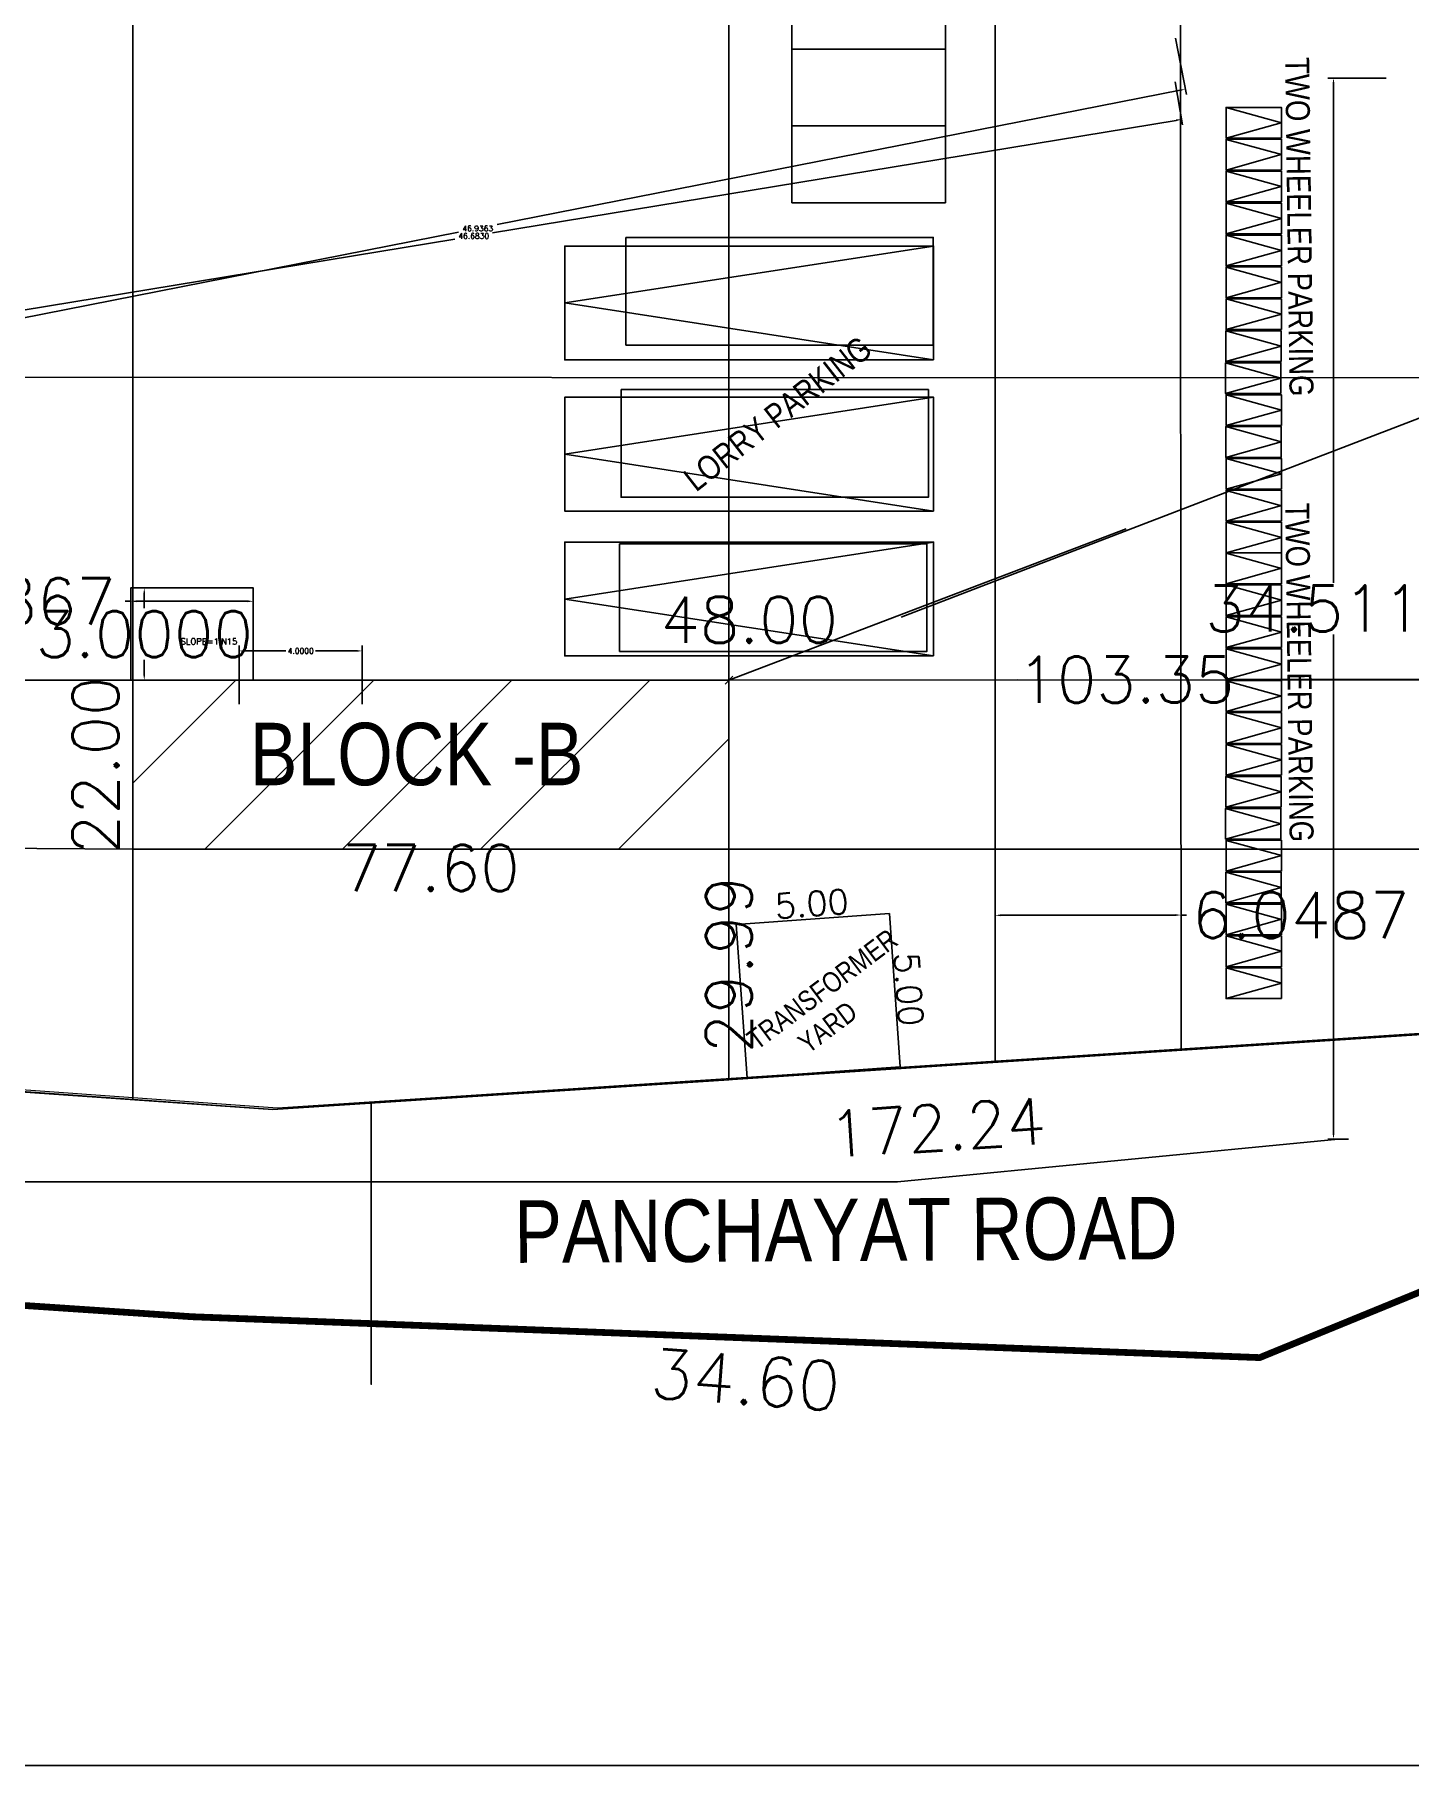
# Model space of a CAD drawing. Header units: metres. Extents: x 1422408 to 2637705, y 4160 to 80428.
# Drawn here: x 2267987.2 to 2268031.9, y 4159.8 to 4216.1 of the extents above; entities that cross this region are included whole.
import ezdxf

# ---------------------------------------------------------------- set-up
doc = ezdxf.new("R2010")
doc.units = ezdxf.units.M
doc.header["$LTSCALE"] = 3.5
doc.header["$MEASUREMENT"] = 0
doc.linetypes.add('DOT2', pattern=[0.125, 0, -0.125])
doc.layers.get('0').update_dxf_attribs({"linetype": 'CONTINUOUS'})
doc.layers.get('DEFPOINTS').update_dxf_attribs({"linetype": 'CONTINUOUS'})
for name, color, linetype in [('BLK_1_INTERNAL_VEHICULAR_ACCESS', 161, 'CONTINUOUS'), ('BLK_1_LVL_0_SIDE_SETBACK1', 171, 'CONTINUOUS'), ('BLK_2_COVERED_AREA', 140, 'CONTINUOUS'), ('BLK_2_DA_RAMP_1', 1, 'CONTINUOUS'), ('BLK_2_FLR_0_BLT_UP_AREA', 45, 'CONTINUOUS'), ('BLK_2_FLR_0_EXIT_WIDTH_DOOR', 2, 'CONTINUOUS'), ('BLK_2_INTERNAL_VEHICULAR_ACCESS', 161, 'CONTINUOUS'), ('BLK_2_LVL_0_BLDG_FOOT_PRINT', 1, 'CONTINUOUS'), ('BLK_2_LVL_0_FRONT_SETBACK', 2, 'CONTINUOUS'), ('BLK_2_LVL_0_REAR_SETBACK', 11, 'CONTINUOUS'), ('BLK_2_LVL_0_SIDE_SETBACK1', 171, 'CONTINUOUS'), ('BLK_2_LVL_0_SIDE_SETBACK2', 102, 'CONTINUOUS'), ('DISTANCE_BLK', 238, 'CONTINUOUS'), ('DRIVEWAY', 22, 'DOT2'), ('LOADING_UNLOADING', 175, 'CONTINUOUS'), ('LORRY_PARKING', 175, 'CONTINUOUS'), ('PLOT_BOUNDARY', 70, 'CONTINUOUS'), ('ROAD_WIDTH', 1, 'CONTINUOUS'), ('SEPTIC_TANK', 146, 'CONTINUOUS'), ('SURRENDER_ROAD_WIDTH', 2, 'CONTINUOUS'), ('TRANSFORMER_YARD', 7, 'CONTINUOUS')]:
    doc.layers.add(name, color=color, linetype=linetype)
doc.layers.add('DIST_CL_ROAD', color=7, linetype='CONTINUOUS', lineweight=0)
doc.layers.add('NOTIFIED_ROAD', color=183, linetype='CONTINUOUS', lineweight=13)
doc.layers.add('PARKING_SLOT', color=30, linetype='CONTINUOUS', plot=False)
doc.layers.add('TWO_WHEELER_PARKING', color=2, linetype='CONTINUOUS', plot=False)
doc.styles.add('ARIAL', font='arial.ttf')
doc.styles.get("Standard").update_dxf_attribs({"font": 'txt.shx', "height": 1.5})
doc.dimstyles.new('SITE PLAN 400', dxfattribs={"dimtxt": 1.5, "dimasz": 0.25, "dimexe": 0.1, "dimexo": 0.1, "dimgap": 0.15, "dimtad": 0, "dimlfac": 4, "dimzin": 0, "dimdsep": 46, "dimtxsty": 'Standard', "dimblk": 'OBLIQUE', "dimcen": 0.09, "dimse1": 1, "dimse2": 1, "dimsd1": 1, "dimsd2": 1, "dimclrd": 253, "dimclrt": 4, "dimadec": 0, "dimazin": 0, "dimtfac": 1, "dimtofl": 0, "dimtmove": 1, "dimatfit": 3, "dimfxl": 0, "dimfrac": 2, "dimtolj": 1, "dimtzin": 0, "dimarcsym": 0})
doc.dimstyles.get("Standard").update_dxf_attribs({"dimtxt": 0.18, "dimasz": 0.18, "dimexe": 0.18, "dimexo": 0.0625, "dimgap": 0.09, "dimtad": 0, "dimtih": 1, "dimtoh": 1, "dimdec": 4, "dimzin": 0, "dimdsep": 46, "dimtxsty": 'Standard', "dimcen": 0.09, "dimadec": 0, "dimazin": 0, "dimtfac": 1, "dimtdec": 4, "dimtofl": 0, "dimtmove": 0, "dimatfit": 3, "dimfxl": 0, "dimtolj": 1, "dimtzin": 0, "dimarcsym": 0})

# ---------------------------------------------------------------- blocks, each defined once
blk = doc.blocks.new('*D626')
at = {"layer": 'DEFPOINTS', "color": 0, "ltscale": 400}
for p in [(2268018.469, 4187.423), (2268024.518, 4187.431), (2268024.518, 4187.431)]:
    blk.add_point(p, dxfattribs=at)
at = {"layer": 'DRIVEWAY', "color": 0, "linetype": 'Continuous', "lineweight": -2, "ltscale": 400}
for p, q in [((2268018.649, 4187.423), (2268024.338, 4187.431)), ((2268024.518, 4187.431), (2268024.698, 4187.431))]:
    blk.add_line(p, q, dxfattribs=at)
at = {"layer": 'DRIVEWAY', "color": 0, "linetype": 'DOT2', "lineweight": -2, "ltscale": 400}
for p, q in [((2268018.47, 4187.361), (2268018.47, 4187.243)), ((2268024.518, 4187.369), (2268024.518, 4187.251))]:
    blk.add_line(p, q, dxfattribs=at)
at = {"layer": 'DRIVEWAY', "color": 0, "ltscale": 400}
for points in [[(2268018.649, 4187.453), (2268018.649, 4187.393), (2268018.469, 4187.423)], [(2268024.338, 4187.461), (2268024.338, 4187.401), (2268024.518, 4187.431)]]:
    blk.add_solid(points, dxfattribs=at)
at = {"layer": 'DRIVEWAY', "color": 0, "ltscale": 400, "insert": (2268028.413, 4187.431), "char_height": 1.5, "attachment_point": 5}
blk.add_mtext('\\A1;6.0487', dxfattribs=at)
blk = doc.blocks.new('*D667')
at = {"layer": 'BLK_2_FLR_0_EXIT_WIDTH_DOOR', "color": 0, "lineweight": -2}
for p, q in [((2267993.874, 4194.294), (2267993.874, 4196.203)), ((2267994.054, 4196.023), (2267995.394, 4196.023)), ((2267997.694, 4196.023), (2267996.354, 4196.023)), ((2267997.874, 4194.294), (2267997.874, 4196.203))]:
    blk.add_line(p, q, dxfattribs=at)
at = {"layer": 'BLK_2_FLR_0_EXIT_WIDTH_DOOR', "color": 0}
for points in [[(2267994.054, 4196.053), (2267994.054, 4195.993), (2267993.874, 4196.023)], [(2267997.694, 4196.053), (2267997.694, 4195.993), (2267997.874, 4196.023)]]:
    blk.add_solid(points, dxfattribs=at)
at = {"layer": 'DEFPOINTS', "color": 0}
for p in [(2267993.874, 4196.023), (2267993.874, 4194.232), (2267997.874, 4194.232)]:
    blk.add_point(p, dxfattribs=at)
at = {"layer": 'BLK_2_FLR_0_EXIT_WIDTH_DOOR', "color": 0, "insert": (2267995.874, 4196.023), "char_height": 0.18, "attachment_point": 5}
blk.add_mtext('\\A1;4.0000', dxfattribs=at)
blk = doc.blocks.new('*D1093')
at = {"layer": 'DEFPOINTS', "color": 0, "ltscale": 25}
for p in [(2268007.939, 4189.573), (2268009.806, 4189.573), (2268007.879, 4182.076)]:
    blk.add_point(p, dxfattribs=at)
at = {"color": 4, "lineweight": 25, "ltscale": 25, "insert": (2268009.806, 4185.824), "char_height": 1.5, "attachment_point": 5, "rotation": 90}
blk.add_mtext('\\A1;29.99', dxfattribs=at)
blk = doc.blocks.new('_Oblique')
at = {"color": 0, "linetype": 'ByBlock', "lineweight": -2}
blk.add_line((-0.5, -0.5), (0.5, 0.5), dxfattribs=at)
blk = doc.blocks.new('*D1094')
at = {"layer": 'DEFPOINTS', "color": 0, "ltscale": 25}
for p in [(2267990.406, 4189.571), (2268009.806, 4189.571), (2268009.806, 4188.961)]:
    blk.add_point(p, dxfattribs=at)
at = {"color": 4, "lineweight": 25, "ltscale": 25, "insert": (2268000.106, 4188.961), "char_height": 1.5, "attachment_point": 5}
blk.add_mtext('\\A1;77.60', dxfattribs=at)
blk = doc.blocks.new('*D1095')
at = {"layer": 'DEFPOINTS', "color": 0, "ltscale": 25}
for p in [(2267990.406, 4195.071), (2267989.413, 4189.571), (2267990.406, 4189.571)]:
    blk.add_point(p, dxfattribs=at)
at = {"color": 4, "lineweight": 25, "ltscale": 25, "insert": (2267989.199, 4192.301), "char_height": 1.5, "attachment_point": 5, "rotation": 90}
blk.add_mtext('\\A1;22.00', dxfattribs=at)
blk = doc.blocks.new('*D1107')
at = {"layer": 'DEFPOINTS', "color": 0, "ltscale": 25}
for p in [(2268011.583, 4314.965), (2267962.252, 4184.133), (2267964.666, 4183.273)]:
    blk.add_point(p, dxfattribs=at)
at = {"color": 4, "lineweight": 25, "ltscale": 25, "insert": (2267985.71, 4249.979), "char_height": 1.5, "attachment_point": 5, "rotation": 70.391}
blk.add_mtext('\\A1;559.20', dxfattribs=at)
blk = doc.blocks.new('*D1108')
at = {"layer": 'DEFPOINTS', "color": 0, "ltscale": 25}
for p in [(2267964.666, 4183.273), (2267964.523, 4181.28), (2267994.966, 4181.106)]:
    blk.add_point(p, dxfattribs=at)
at = {"color": 4, "lineweight": 25, "ltscale": 25, "insert": (2267979.674, 4180.197), "char_height": 1.5, "attachment_point": 5, "rotation": 355.9103}
blk.add_mtext('\\A1;121.51', dxfattribs=at)
blk = doc.blocks.new('*D1109')
at = {"layer": 'DEFPOINTS', "color": 0, "ltscale": 25}
for p in [(2268037.936, 4183.913), (2268038.066, 4181.92), (2267994.966, 4181.106)]:
    blk.add_point(p, dxfattribs=at)
at = {"color": 4, "lineweight": 25, "ltscale": 25, "insert": (2268016.581, 4180.517), "char_height": 1.5, "attachment_point": 5, "rotation": 3.7374}
blk.add_mtext('\\A1;172.24', dxfattribs=at)
blk = doc.blocks.new('*D1111')
at = {"layer": 'DEFPOINTS', "color": 0, "ltscale": 25}
for p in [(2268016.467, 4197.035), (2268004.467, 4195.86), (2268016.467, 4195.86)]:
    blk.add_point(p, dxfattribs=at)
at = {"color": 4, "lineweight": 25, "ltscale": 25, "insert": (2268010.467, 4197.035), "char_height": 1.5, "attachment_point": 5}
blk.add_mtext('\\A1;48.00', dxfattribs=at)
blk = doc.blocks.new('*D1114')
at = {"color": 253, "lineweight": -2, "ltscale": 25}
for p, q in [((2268009.806, 4195.071), (2268019.2, 4195.084)), ((2268035.644, 4195.107), (2268026.25, 4195.094))]:
    blk.add_line(p, q, dxfattribs=at)
at = {"layer": 'DEFPOINTS', "color": 0, "ltscale": 25}
for p in [(2268009.806, 4195.071), (2268035.644, 4195.107), (2268035.644, 4195.107)]:
    blk.add_point(p, dxfattribs=at)
at = {"color": 253, "lineweight": -2, "ltscale": 25, "xscale": 0.25, "yscale": 0.25, "zscale": 0.25}
for p, rotation in [((2268009.806, 4195.071), 180.0791327980042), ((2268035.644, 4195.107), 0.07913279800425903)]:
    blk.add_blockref('_Oblique', p, dxfattribs=dict(at, rotation=rotation))
at = {"color": 4, "lineweight": 25, "ltscale": 25, "insert": (2268022.725, 4195.089), "char_height": 1.5, "attachment_point": 5, "rotation": 0.0791}
blk.add_mtext('\\A1;103.35', dxfattribs=at)
blk = doc.blocks.new('*D1119')
at = {"layer": 'DEFPOINTS', "color": 0}
for p in [(2268031.257, 4214.657), (2268029.48, 4180.146), (2268030.026, 4180.146)]:
    blk.add_point(p, dxfattribs=at)
at = {"layer": 'DIST_CL_ROAD', "color": 0, "lineweight": -2}
for p, q in [((2268031.194, 4214.657), (2268029.3, 4214.657)), ((2268029.48, 4214.477), (2268029.48, 4198.241)), ((2268029.48, 4180.326), (2268029.48, 4196.561)), ((2268029.964, 4180.146), (2268029.3, 4180.146))]:
    blk.add_line(p, q, dxfattribs=at)
at = {"layer": 'DIST_CL_ROAD', "color": 0}
for points in [[(2268029.45, 4214.477), (2268029.51, 4214.477), (2268029.48, 4214.657)], [(2268029.45, 4180.326), (2268029.51, 4180.326), (2268029.48, 4180.146)]]:
    blk.add_solid(points, dxfattribs=at)
at = {"layer": 'DIST_CL_ROAD', "color": 0, "insert": (2268029.48, 4197.401), "char_height": 1.5, "attachment_point": 5}
blk.add_mtext('\\A1;34.5112', dxfattribs=at)
blk = doc.blocks.new('*D1122')
at = {"layer": 'DEFPOINTS', "color": 0, "linetype": 'ByBlock'}
for p in [(2268024.323, 4214.597), (2267978.259, 4207.016), (2267978.471, 4205.729)]:
    blk.add_point(p, dxfattribs=at)
at = {"layer": 'SEPTIC_TANK', "color": 0, "linetype": 'ByBlock', "lineweight": -2}
for p, q in [((2268024.333, 4214.536), (2268024.564, 4213.133)), ((2268024.357, 4213.281), (2268002.118, 4209.621)), ((2267978.649, 4205.758), (2268000.888, 4209.419)), ((2267978.27, 4206.954), (2267978.501, 4205.551))]:
    blk.add_line(p, q, dxfattribs=at)
at = {"layer": 'SEPTIC_TANK', "color": 0, "linetype": 'ByBlock'}
for points in [[(2268024.352, 4213.311), (2268024.362, 4213.252), (2268024.534, 4213.311)], [(2267978.644, 4205.788), (2267978.654, 4205.729), (2267978.471, 4205.729)]]:
    blk.add_solid(points, dxfattribs=at)
at = {"layer": 'SEPTIC_TANK', "color": 0, "linetype": 'ByBlock', "insert": (2268001.503, 4209.52), "char_height": 0.18, "attachment_point": 5}
blk.add_mtext('\\A1;46.6830', dxfattribs=at)
blk = doc.blocks.new('*D1123')
at = {"layer": 'DEFPOINTS', "color": 0}
for p in [(2268024.323, 4216.017), (2267978.27, 4206.954), (2267978.608, 4205.232)]:
    blk.add_point(p, dxfattribs=at)
at = {"layer": 'SEPTIC_TANK', "color": 0, "lineweight": -2}
for p, q in [((2268024.335, 4215.956), (2268024.696, 4214.119)), ((2268024.485, 4214.261), (2268002.265, 4209.888)), ((2267978.785, 4205.267), (2268001.005, 4209.64)), ((2267978.282, 4206.893), (2267978.643, 4205.056))]:
    blk.add_line(p, q, dxfattribs=at)
at = {"layer": 'SEPTIC_TANK', "color": 0}
for points in [[(2268024.479, 4214.29), (2268024.491, 4214.231), (2268024.662, 4214.295)], [(2267978.779, 4205.297), (2267978.791, 4205.238), (2267978.608, 4205.232)]]:
    blk.add_solid(points, dxfattribs=at)
at = {"layer": 'SEPTIC_TANK', "color": 0, "insert": (2268001.635, 4209.764), "char_height": 0.18, "attachment_point": 5}
blk.add_mtext('\\A1;46.9363', dxfattribs=at)
blk = doc.blocks.new('*D1127')
at = {"layer": 'BLK_2_DA_RAMP_1', "color": 0, "lineweight": -2}
for p, q in [((2267990.406, 4198.071), (2267990.963, 4198.071)), ((2267990.783, 4197.891), (2267990.783, 4197.411)), ((2267990.783, 4195.251), (2267990.783, 4195.731)), ((2267990.406, 4195.071), (2267990.963, 4195.071))]:
    blk.add_line(p, q, dxfattribs=at)
at = {"layer": 'BLK_2_DA_RAMP_1', "color": 0}
for points in [[(2267990.753, 4197.891), (2267990.813, 4197.891), (2267990.783, 4198.071)], [(2267990.753, 4195.251), (2267990.813, 4195.251), (2267990.783, 4195.071)]]:
    blk.add_solid(points, dxfattribs=at)
at = {"layer": 'DEFPOINTS', "color": 0}
for p in [(2267990.344, 4198.071), (2267990.344, 4195.071), (2267990.783, 4195.071)]:
    blk.add_point(p, dxfattribs=at)
at = {"layer": 'BLK_2_DA_RAMP_1', "color": 0, "insert": (2267990.783, 4196.571), "char_height": 1.5, "attachment_point": 5}
blk.add_mtext('\\A1;3.0000', dxfattribs=at)
blk = doc.blocks.new('*D1128')
at = {"layer": 'BLK_2_DA_RAMP_1', "color": 0, "lineweight": -2}
for p, q in [((2267990.344, 4197.637), (2267990.164, 4197.637)), ((2267990.344, 4198.009), (2267990.344, 4197.457)), ((2267994.15, 4197.637), (2267990.524, 4197.637)), ((2267994.33, 4198.009), (2267994.33, 4197.457))]:
    blk.add_line(p, q, dxfattribs=at)
at = {"layer": 'BLK_2_DA_RAMP_1', "color": 0}
for points in [[(2267990.524, 4197.667), (2267990.524, 4197.607), (2267990.344, 4197.637)], [(2267994.15, 4197.667), (2267994.15, 4197.607), (2267994.33, 4197.637)]]:
    blk.add_solid(points, dxfattribs=at)
at = {"layer": 'DEFPOINTS', "color": 0}
for p in [(2267990.344, 4198.071), (2267990.344, 4197.637), (2267994.33, 4198.071)]:
    blk.add_point(p, dxfattribs=at)
at = {"layer": 'BLK_2_DA_RAMP_1', "color": 0, "insert": (2267986.324, 4197.637), "char_height": 1.5, "attachment_point": 5}
blk.add_mtext('\\A1;3.9867', dxfattribs=at)

msp = doc.modelspace()

# ---------------------------------------------------------------- hatches: boundary and pattern name
at = {"lineweight": 25, "ltscale": 25}
h = msp.add_hatch(dxfattribs=at)
h.set_pattern_fill('ANSI31', color=1)
h.set_pattern_definition([(45, (2270073.4086, -10522.847), (-2.245064, 2.245064), [])])
h.paths.add_polyline_path([(2268009.80625, 4189.57141), (2268009.80625, 4195.07141), (2267990.40625, 4195.07141), (2267990.40625, 4189.57141)])

# ---------------------------------------------------------------- linework, layer by layer
at = {"color": 1, "lineweight": 25, "ltscale": 25}
for p, q in [((2268027.78237, 4213.2033), (2268025.9827, 4213.70168)), ((2268025.98248, 4212.70309), (2268027.78203, 4213.2047)), ((2268027.78249, 4212.16485), (2268025.98282, 4212.66324)), ((2268025.9826, 4211.66464), (2268027.78215, 4212.16626)), ((2268027.78261, 4211.12641), (2268025.98294, 4211.62479)), ((2268025.98272, 4210.62619), (2268027.78227, 4211.12781)), ((2268027.78273, 4210.08796), (2268025.98307, 4210.58634)), ((2268025.98284, 4209.58775), (2268027.78239, 4210.08936)), ((2268027.78286, 4209.04951), (2268025.98319, 4209.5479)), ((2268025.98296, 4208.5493), (2268027.78251, 4209.05092)), ((2268027.78298, 4208.01107), (2268025.98331, 4208.50945)), ((2268025.98309, 4207.51086), (2268027.78264, 4208.01247)), ((2268027.7831, 4206.97262), (2268025.98343, 4207.47101)), ((2268025.98321, 4206.47241), (2268027.78276, 4206.97403)), ((2268027.77487, 4205.93416), (2268025.9752, 4206.43255)), ((2268025.97498, 4205.43395), (2268027.77453, 4205.93557)), ((2268025.9668, 4204.3955), (2268027.76635, 4204.89712)), ((2268027.76669, 4204.89571), (2268025.96702, 4205.3941)), ((2268027.78347, 4203.85727), (2268025.9838, 4204.35565)), ((2268025.98357, 4203.35706), (2268027.78312, 4203.85868)), ((2268027.77528, 4202.81882), (2268025.97561, 4203.31721)), ((2268025.97539, 4202.31861), (2268027.77494, 4202.82023)), ((2268027.78371, 4201.78501), (2268025.98404, 4202.28339)), ((2268025.98382, 4201.28479), (2268027.78337, 4201.78641)), ((2268027.78383, 4200.74656), (2268025.98416, 4201.24494)), ((2268025.98394, 4200.24635), (2268027.78349, 4200.74797)), ((2268027.78395, 4199.70811), (2268025.98428, 4200.2065)), ((2268025.98406, 4199.2079), (2268027.78361, 4199.70952)), ((2268025.98418, 4198.2088), (2268027.78373, 4198.71042)), ((2268027.78407, 4198.70902), (2268025.9844, 4199.2074)), ((2268027.78419, 4197.67057), (2268025.98452, 4198.16895)), ((2268025.9843, 4197.17036), (2268027.78385, 4197.67197)), ((2268027.78431, 4196.63212), (2268025.98464, 4197.13051)), ((2268025.98442, 4196.13191), (2268027.78397, 4196.63353)), ((2268027.78444, 4195.59368), (2268025.98477, 4196.09206)), ((2268027.07879, 4173.03591), (2268083.65516, 4196.19178)), ((2268025.98454, 4195.09347), (2268027.78409, 4195.59508)), ((2268027.78456, 4194.55523), (2268025.98489, 4195.05362)), ((2268025.98467, 4194.05502), (2268027.78422, 4194.55664)), ((2268027.78468, 4193.51679), (2268025.98501, 4194.01517)), ((2268025.98479, 4193.01657), (2268027.78434, 4193.51819)), ((2268025.98491, 4191.97813), (2268027.78446, 4192.47975)), ((2268027.7848, 4192.47834), (2268025.98513, 4192.97672)), ((2268027.77657, 4191.43988), (2268025.9769, 4191.93826)), ((2268025.97668, 4190.93967), (2268027.77623, 4191.44128)), ((2268027.76839, 4190.40143), (2268025.96872, 4190.89982)), ((2268025.9685, 4189.90122), (2268027.76805, 4190.40284)), ((2268027.78517, 4189.36299), (2268025.9855, 4189.86137)), ((2268025.98528, 4188.86278), (2268027.78483, 4189.36439)), ((2268027.77699, 4188.32454), (2268025.97732, 4188.82293)), ((2268025.97709, 4187.82433), (2268027.77664, 4188.32595)), ((2268027.78541, 4187.29072), (2268025.98574, 4187.78911)), ((2268025.98552, 4186.79051), (2268027.78507, 4187.29213)), ((2268027.78553, 4186.25228), (2268025.98586, 4186.75066)), ((2268025.98564, 4185.75207), (2268027.78519, 4186.25368)), ((2268025.98576, 4184.71362), (2268027.78531, 4185.21524)), ((2268027.78565, 4185.21383), (2268025.98598, 4185.71222)), ((2267994.96638, 4181.10614), (2267946.45665, 4184.51893)), ((2268037.93582, 4183.91303), (2267994.96638, 4181.10614)), ((2267946.61658, 4177.42144), (2267992.36093, 4174.36424)), ((2267992.36093, 4174.36424), (2268027.07879, 4173.03591))]:
    msp.add_line(p, q, dxfattribs=at)
at = {"color": 0, "lineweight": 25, "ltscale": 0.25}
for points in [[(2267930.52507, 4423.93694), (2268102.05774, 4423.93694), (2268102.05774, 4159.77215), (2267930.52507, 4159.77215)], [(2267930.52507, 4423.93694), (2268174.04813, 4423.93694), (2268174.04813, 4159.77215), (2267930.52507, 4159.77215)]]:
    msp.add_lwpolyline(points, close=True, dxfattribs=at)
at = {"color": 1, "lineweight": 25, "ltscale": 25}
for points in [[(2268018.46935, 4223.14522), (2268024.48886, 4223.14522), (2268024.5241, 4183.03694), (2268018.46935, 4182.64143)], [(2268016.46655, 4205.49065), (2268016.46655, 4209.19065), (2268004.46655, 4209.19065), (2268004.46655, 4205.49065)], [(2268016.46655, 4200.57308), (2268016.46655, 4204.27308), (2268004.46655, 4204.27308), (2268004.46655, 4200.57308)], [(2268016.46655, 4195.8604), (2268016.46655, 4199.5604), (2268004.46655, 4199.5604), (2268004.46655, 4195.8604)], [(2267990.40625, 4195.07141), (2267990.40625, 4189.57141), (2268009.80625, 4189.57141), (2268009.80625, 4195.07141)]]:
    msp.add_lwpolyline(points, close=True, dxfattribs=at)
for points in [[(2268016.46655, 4209.19065), (2268004.46655, 4207.34065), (2268016.46655, 4205.49065)], [(2268016.46655, 4204.27308), (2268004.46655, 4202.42308), (2268016.46655, 4200.57308)], [(2268016.46655, 4199.5604), (2268004.46655, 4197.7104), (2268016.46655, 4195.8604)]]:
    msp.add_lwpolyline(points, dxfattribs=at)
at = {"color": 1, "lineweight": 25, "ltscale": 25, "const_width": 0.22}
msp.add_lwpolyline([(2267946.61658, 4177.42144), (2267992.36093, 4174.36424), (2268027.07879, 4173.03591), (2268083.65516, 4196.19178), (2268096.44025, 4196.19178)], dxfattribs=at)
at = {"color": 1, "lineweight": 25, "ltscale": 25}
msp.add_open_spline([(2267962.0005, 4185.01336), (2267962.07718, 4187.9519), (2267962.2092, 4193.0114), (2267969.3187, 4198.11451), (2267964.54584, 4206.85175), (2267973.25115, 4212.70964), (2267974.01186, 4222.03599), (2267975.37827, 4230.93251), (2267982.9307, 4237.58774), (2267979.63041, 4247.54843), (2267986.10411, 4255.76539), (2267993.09004, 4262.52984), (2267991.29472, 4272.97809), (2267993.71683, 4281.99617), (2268001.73914, 4288.93964), (2267999.61139, 4297.95507), (2268001.77372, 4306.83649), (2268009.49909, 4312.14274), (2268009.25865, 4322.12284), (2268009.92723, 4333.02313), (2268020.71653, 4339.25439), (2268016.96771, 4356.62845), (2268029.67722, 4369.46028), (2268031.26973, 4388.50924), (2268036.51532, 4400.49455), (2268044.86388, 4410.50112), (2268043.54066, 4417.70559), (2268043.65916, 4420.35472)], degree=3, knots=[0, 0, 0, 0, 2.10059734, 3.61675593, 5.59707026, 7.70970586, 10.12083211, 12.36857419, 14.3105237, 16.9470221, 18.93557343, 21.84661871, 23.612899, 26.4783187, 28.55678573, 30.86990017, 32.77124652, 35.16639112, 37.14215882, 39.84731482, 43.02792513, 44.6500052, 52.09906633, 54.66569726, 58.81292953, 61.8443687, 63.83796198, 63.83796198, 63.83796198, 63.83796198], dxfattribs=at)
at = {"layer": 'BLK_1_INTERNAL_VEHICULAR_ACCESS', "ltscale": 400}
msp.add_lwpolyline([(2268015.40756, 4197.1216), (2268035.6805, 4204.90808)], close=True, dxfattribs=at)
at = {"layer": 'BLK_1_LVL_0_SIDE_SETBACK1'}
msp.add_lwpolyline([(2267985.26159, 4241.08326), (2268035.28497, 4241.02592), (2268035.6805, 4204.90808), (2267972.3808, 4204.92783)], close=True, dxfattribs=at)
at = {"layer": 'BLK_2_COVERED_AREA', "ltscale": 400}
msp.add_lwpolyline([(2267990.40625, 4189.57141), (2268009.80625, 4189.57141), (2268009.80625, 4195.07141), (2267990.40625, 4195.07141)], close=True, dxfattribs=at)
at = {"layer": 'BLK_2_DA_RAMP_1'}
msp.add_lwpolyline([(2267990.34375, 4195.07141), (2267990.34375, 4198.07141), (2267994.33041, 4198.07141), (2267994.33041, 4195.07141)], close=True, dxfattribs=at)
at = {"layer": 'BLK_2_FLR_0_BLT_UP_AREA', "color": 45}
msp.add_lwpolyline([(2267990.40625, 4195.07141), (2267990.40625, 4189.57141), (2268009.80625, 4189.57141), (2268009.80625, 4195.07141)], close=True, dxfattribs=at)
at = {"layer": 'BLK_2_INTERNAL_VEHICULAR_ACCESS', "ltscale": 400}
msp.add_lwpolyline([(2268022.73798, 4199.98869), (2268009.80624, 4195.07141)], close=True, dxfattribs=at)
at = {"layer": 'BLK_2_LVL_0_BLDG_FOOT_PRINT', "ltscale": 400}
msp.add_lwpolyline([(2267990.40625, 4189.57141), (2268009.80625, 4189.57141), (2268009.80625, 4195.07141), (2267990.40625, 4195.07141)], close=True, dxfattribs=at)
at = {"layer": 'BLK_2_LVL_0_FRONT_SETBACK'}
msp.add_lwpolyline([(2267990.40625, 4189.57141), (2268009.80625, 4189.57291), (2268009.80522, 4182.07546), (2267994.96638, 4181.10614), (2267990.40625, 4181.4322), (2267990.40625, 4189.57141)], close=True, dxfattribs=at)
at = {"layer": 'BLK_2_LVL_0_REAR_SETBACK', "ltscale": 400}
msp.add_lwpolyline([(2267990.40625, 4255.52393), (2268009.80625, 4309.97829), (2268009.80625, 4195.07141), (2267990.40625, 4195.07141)], close=True, dxfattribs=at)
at = {"layer": 'BLK_2_LVL_0_SIDE_SETBACK1', "ltscale": 400}
msp.add_lwpolyline([(2267966.96777, 4189.73386), (2267968.86933, 4195.07141), (2267990.40625, 4195.07141), (2267990.40625, 4189.57141), (2267966.96777, 4189.73386)], close=True, dxfattribs=at)
at = {"layer": 'BLK_2_LVL_0_SIDE_SETBACK2', "ltscale": 400}
msp.add_lwpolyline([(2268009.80625, 4195.07141), (2268065.06619, 4195.07782), (2268051.68946, 4189.57298), (2268009.80625, 4189.57141)], close=True, dxfattribs=at)
at = {"layer": 'DISTANCE_BLK', "ltscale": 400}
msp.add_lwpolyline([(2267990.40625, 4189.57141), (2268009.80625, 4189.57141), (2268009.80625, 4195.07141), (2267990.40625, 4195.07141)], close=True, dxfattribs=at)
at = {"layer": 'LOADING_UNLOADING', "ltscale": 400}
msp.add_lwpolyline([(2268006.45548, 4209.47088), (2268006.45548, 4205.97088), (2268016.45548, 4205.97088), (2268016.45548, 4209.47088)], close=True, dxfattribs=at)
at = {"layer": 'LORRY_PARKING', "ltscale": 400}
for points in [[(2268006.29816, 4204.52103), (2268006.29816, 4201.02103), (2268016.29816, 4201.02103), (2268016.29816, 4204.52103)], [(2268006.24978, 4199.50445), (2268006.24978, 4196.00445), (2268016.24978, 4196.00445), (2268016.24978, 4199.50445)]]:
    msp.add_lwpolyline(points, close=True, dxfattribs=at)
at = {"layer": 'NOTIFIED_ROAD', "color": 1}
msp.add_lwpolyline([(2267946.76788, 4177.48091), (2267946.60796, 4184.5784), (2267964.81719, 4183.33211), (2267995.11768, 4181.16561), (2268024.30643, 4183.07231), (2268038.08712, 4183.9725), (2268073.2619, 4198.44775), (2268088.05144, 4204.53399), (2268096.44385, 4204.53399), (2268096.59155, 4196.25125), (2268083.80646, 4196.25125), (2268027.23009, 4173.09538), (2267992.51223, 4174.42371)], close=True, dxfattribs=at)
at = {"layer": 'PARKING_SLOT', "linetype": 'Continuous'}
for points in [[(2268011.85302, 4215.59983), (2268011.85302, 4218.09983), (2268016.85302, 4218.09983), (2268016.85302, 4215.59983)], [(2268011.85302, 4213.09983), (2268011.85302, 4215.59983), (2268016.85302, 4215.59983), (2268016.85302, 4213.09983)], [(2268011.85302, 4210.59983), (2268011.85302, 4213.09983), (2268016.85302, 4213.09983), (2268016.85302, 4210.59983)]]:
    msp.add_lwpolyline(points, close=True, dxfattribs=at)
at = {"layer": 'PLOT_BOUNDARY', "linetype": 'ByBlock'}
msp.add_lwpolyline([(2267964.66589, 4183.27264), (2268011.58278, 4314.96488), (2268048.65374, 4415.76421), (2268077.33984, 4413.20542), (2268071.51945, 4318.60162), (2268073.1106, 4198.38828), (2268037.93582, 4183.91303), (2267994.96638, 4181.10614), (2267964.66589, 4183.27264)], close=True, dxfattribs=at)
at = {"layer": 'ROAD_WIDTH', "ltscale": 400}
msp.add_lwpolyline([(2267998.16955, 4181.31538), (2267998.16955, 4172.16538)], close=True, dxfattribs=at)
at = {"layer": 'SURRENDER_ROAD_WIDTH'}
msp.add_lwpolyline([(2267946.61658, 4177.42144), (2267946.45665, 4184.51893), (2267964.66589, 4183.27264), (2267994.96638, 4181.10614), (2268024.15513, 4183.01284), (2268037.93582, 4183.91303), (2268073.1106, 4198.38828), (2268087.90014, 4204.47452), (2268096.29255, 4204.47452), (2268096.44025, 4196.19178), (2268083.65516, 4196.19178), (2268027.07879, 4173.03591), (2267992.36093, 4174.36424)], close=True, dxfattribs=at)
msp.add_lwpolyline([(2267966.33062, 4178.74947), (2268015.28812, 4178.74947), (2268029.63196, 4180.1457)], dxfattribs=at)
at = {"layer": 'TRANSFORMER_YARD', "color": 1, "lineweight": 25, "ltscale": 25}
msp.add_lwpolyline([(2268010.04314, 4187.12339), (2268015.03062, 4187.47696), (2268015.3842, 4182.48948), (2268010.39672, 4182.13591), (2268010.04314, 4187.12339)], dxfattribs=at)
at = {"layer": 'TWO_WHEELER_PARKING', "linetype": 'Continuous'}
for points in [[(2268027.78243, 4212.7033), (2268025.98243, 4212.70309), (2268025.98231, 4213.70309), (2268027.78231, 4213.7033)], [(2268027.78255, 4211.66485), (2268025.98255, 4211.66464), (2268025.98243, 4212.66464), (2268027.78243, 4212.66485)], [(2268027.78267, 4210.62641), (2268025.98267, 4210.62619), (2268025.98255, 4211.62619), (2268027.78255, 4211.62641)], [(2268027.78279, 4209.58796), (2268025.98279, 4209.58775), (2268025.98268, 4210.58775), (2268027.78268, 4210.58796)], [(2268027.78292, 4208.54951), (2268025.98292, 4208.5493), (2268025.9828, 4209.5493), (2268027.7828, 4209.54951)], [(2268027.78304, 4207.51107), (2268025.98304, 4207.51086), (2268025.98292, 4208.51086), (2268027.78292, 4208.51107)], [(2268027.78316, 4206.47262), (2268025.98316, 4206.47241), (2268025.98304, 4207.47241), (2268027.78304, 4207.47262)], [(2268027.77493, 4205.43416), (2268025.97493, 4205.43395), (2268025.97481, 4206.43395), (2268027.77481, 4206.43416)], [(2268027.76675, 4204.39571), (2268025.96675, 4204.3955), (2268025.96663, 4205.3955), (2268027.76663, 4205.39571)], [(2268027.78352, 4203.35727), (2268025.98352, 4203.35706), (2268025.98341, 4204.35706), (2268027.78341, 4204.35727)], [(2268027.77534, 4202.31882), (2268025.97534, 4202.31861), (2268025.97523, 4203.31861), (2268027.77523, 4203.31882)], [(2268027.78377, 4201.28501), (2268025.98377, 4201.28479), (2268025.98365, 4202.28479), (2268027.78365, 4202.28501)], [(2268027.78389, 4200.24656), (2268025.98389, 4200.24635), (2268025.98377, 4201.24635), (2268027.78377, 4201.24656)], [(2268027.78401, 4199.20811), (2268025.98401, 4199.2079), (2268025.98389, 4200.2079), (2268027.78389, 4200.20811)], [(2268027.78413, 4198.20902), (2268025.98413, 4198.2088), (2268025.98401, 4199.2088), (2268027.78401, 4199.20902)], [(2268027.78425, 4197.17057), (2268025.98425, 4197.17036), (2268025.98413, 4198.17036), (2268027.78413, 4198.17057)], [(2268027.78437, 4196.13212), (2268025.98437, 4196.13191), (2268025.98426, 4197.13191), (2268027.78426, 4197.13212)], [(2268027.78449, 4195.09368), (2268025.98449, 4195.09347), (2268025.98438, 4196.09347), (2268027.78438, 4196.09368)], [(2268027.78462, 4194.05523), (2268025.98462, 4194.05502), (2268025.9845, 4195.05502), (2268027.7845, 4195.05523)], [(2268027.78474, 4193.01679), (2268025.98474, 4193.01657), (2268025.98462, 4194.01657), (2268027.78462, 4194.01679)], [(2268027.78486, 4191.97834), (2268025.98486, 4191.97813), (2268025.98474, 4192.97813), (2268027.78474, 4192.97834)], [(2268027.77663, 4190.93988), (2268025.97663, 4190.93967), (2268025.97651, 4191.93967), (2268027.77651, 4191.93988)], [(2268027.76845, 4189.90143), (2268025.96845, 4189.90122), (2268025.96833, 4190.90122), (2268027.76833, 4190.90143)], [(2268027.78523, 4188.86299), (2268025.98523, 4188.86278), (2268025.98511, 4189.86278), (2268027.78511, 4189.86299)], [(2268027.77704, 4187.82454), (2268025.97704, 4187.82433), (2268025.97693, 4188.82433), (2268027.77693, 4188.82454)], [(2268027.78547, 4186.79072), (2268025.98547, 4186.79051), (2268025.98535, 4187.79051), (2268027.78535, 4187.79072)], [(2268027.78559, 4185.75228), (2268025.98559, 4185.75207), (2268025.98547, 4186.75207), (2268027.78547, 4186.75228)], [(2268027.78571, 4184.71383), (2268025.98571, 4184.71362), (2268025.9856, 4185.71362), (2268027.7856, 4185.71383)]]:
    msp.add_lwpolyline(points, close=True, dxfattribs=at)

# ---------------------------------------------------------------- texts
at = {"color": 1, "lineweight": 25, "ltscale": 25, "width": 45.8701756, "attachment_point": 1, "style": 'ARIAL'}
for s, insert, char_height, rotation in [('{\\fSwis721 Cn BT|b0|i0|c0|p34;\\H1.5625x;TWO WHEELER PARKING}', (2268028.68684, 4215.34064), 0.5, 270.757353), ('{\\fSwis721 Cn BT|b0|i0|c0|p34;\\H1.5625x; LORRY PARKING}', (2268008.05837, 4201.63092), 0.5, 38.04105), ('{\\fSwis721 Cn BT|b0|i0|c0|p34;\\H1.5625x;TWO WHEELER PARKING}', (2268028.68854, 4200.84636), 0.5, 270.757353), ('{\\fSwis721 Cn BT|b0|i0|c0|p34;\\H1.5625x;  TRANSFORMER\\P        YARD}', (2268009.99078, 4183.29359), 0.42, 36.825057), ('{\\fSwis721 Cn BT|b0|i0|c0|p34;\\H1.5625x; PANCHAYAT ROAD}', (2268002.1693, 4178.14468), 1.3, 0.320705)]:
    msp.add_mtext(s, dxfattribs=dict(at, insert=insert, char_height=char_height, rotation=rotation))
at = {"color": 1, "lineweight": 25, "ltscale": 25, "insert": (2267994.21372, 4193.68485), "char_height": 1.3, "width": 45.8701756, "attachment_point": 1, "style": 'ARIAL'}
msp.add_mtext('{\\fSwis721 Cn BT|b0|i0|c0|p34;\\H1.5625x;BLOCK -B}', dxfattribs=at)
at = {"color": 1, "lineweight": 25, "ltscale": 25, "attachment_point": 5}
for s, insert, char_height, rotation in [('\\A1;5.00', (2268012.50157, 4187.79829), 0.8, 4.055043), ('\\A1;5.00', (2268015.6562, 4185.01504), 0.8, 274.055043), ('\\A1;{\\H5.3333x;34.60}', (2268010.34589, 4172.31445), 0.3, 355.845983)]:
    msp.add_mtext(s, dxfattribs=dict(at, insert=insert, char_height=char_height, rotation=rotation))
at = {"layer": 'BLK_2_DA_RAMP_1', "insert": (2267992.88807, 4196.43139), "char_height": 0.2, "width": 2.4, "attachment_point": 2}
msp.add_mtext('SLOPE=1IN15', dxfattribs=at)

# ---------------------------------------------------------------- dimensions: what is measured, and where the dimension line sits
at = {"color": 1, "lineweight": 25, "ltscale": 25}
for p1, p2, distance, picture, middle in [((2268011.58278, 4314.96488), (2267964.66589, 4183.27264), -2.56264, '*D1107', (2267985.71031, 4249.97879)), ((2268004.46655, 4195.8604), (2268016.46655, 4195.8604), 1.17446, '*D1111', (2268010.46655, 4197.03486)), ((2267994.96638, 4181.10614), (2268037.93582, 4183.91303), -1.99713, '*D1109', (2268016.58128, 4180.51671)), ((2267994.96638, 4181.10614), (2267964.66589, 4183.27264), 1.99779, '*D1108', (2267979.67365, 4180.19669))]:
    dim = msp.add_aligned_dim(p1=p1, p2=p2, distance=distance, dimstyle='SITE PLAN 400', dxfattribs=at)
    dim.commit()
    dim.dimension.update_dxf_attribs({"geometry": picture, "text_midpoint": middle})
dim = msp.add_aligned_dim(p1=(2268009.80625, 4195.07141), p2=(2268035.64393, 4195.10709), distance=0, dimstyle='SITE PLAN 400', override={"dimse1": 0, "dimsd1": 0, "dimsd2": 0}, dxfattribs=at)
dim.commit()
dim.dimension.update_dxf_attribs({"geometry": '*D1114', "text_midpoint": (2268022.72509, 4195.08925)})
dim = msp.add_linear_dim(base=(2267989.41273, 4189.57141), p1=(2267990.40625, 4195.07141), p2=(2267990.40625, 4189.57141), angle=90, dimstyle='SITE PLAN 400', dxfattribs=at)
dim.commit()
dim.dimension.update_dxf_attribs({"geometry": '*D1095', "text_midpoint": (2267989.19868, 4192.30067), "dimtype": 160})
dim = msp.add_linear_dim(base=(2268009.80625, 4188.96074), p1=(2267990.40625, 4189.57141), p2=(2268009.80625, 4189.57141), dimstyle='SITE PLAN 400', dxfattribs=at)
dim.commit()
dim.dimension.update_dxf_attribs({"geometry": '*D1094', "text_midpoint": (2268000.10625, 4188.96074)})
dim = msp.add_linear_dim(base=(2268009.80625, 4189.57291), p1=(2268007.87868, 4182.07553), p2=(2268007.93868, 4189.57291), angle=90, dimstyle='SITE PLAN 400', dxfattribs=at)
dim.commit()
dim.dimension.update_dxf_attribs({"geometry": '*D1093', "text_midpoint": (2268009.80625, 4185.82422)})
at = {"layer": 'BLK_2_DA_RAMP_1', "color": 2}
dim = msp.add_linear_dim(base=(2267990.34375, 4197.63662), p1=(2267994.33041, 4198.07141), p2=(2267990.34375, 4198.07141), dimstyle='Standard', override={"dimscale": 1}, dxfattribs=at)
dim.commit()
dim.dimension.update_dxf_attribs({"geometry": '*D1128', "text_midpoint": (2267986.32375, 4197.63662)})
at = {"layer": 'BLK_2_DA_RAMP_1'}
dim = msp.add_linear_dim(base=(2267990.7826, 4195.07141), p1=(2267990.34375, 4198.07141), p2=(2267990.34375, 4195.07141), angle=270, dimstyle='Standard', override={"dimscale": 1}, dxfattribs=at)
dim.commit()
dim.dimension.update_dxf_attribs({"geometry": '*D1127', "text_midpoint": (2267990.7826, 4196.57141)})
at = {"layer": 'BLK_2_FLR_0_EXIT_WIDTH_DOOR'}
dim = msp.add_linear_dim(base=(2267993.87419, 4196.02334), p1=(2267997.87419, 4194.23177), p2=(2267993.87419, 4194.23177), angle=180, dimstyle='Standard', dxfattribs=at)
dim.commit()
dim.dimension.update_dxf_attribs({"geometry": '*D667', "text_midpoint": (2267995.87419, 4196.02334)})
at = {"layer": 'DIST_CL_ROAD', "color": 1}
dim = msp.add_linear_dim(base=(2268029.48039, 4180.1457), p1=(2268031.25687, 4214.65686), p2=(2268030.02604, 4180.1457), angle=90, dimstyle='Standard', override={"dimscale": 1}, dxfattribs=at)
dim.commit()
dim.dimension.update_dxf_attribs({"geometry": '*D1119', "text_midpoint": (2268029.48039, 4197.40128)})
at = {"layer": 'DRIVEWAY', "ltscale": 400}
dim = msp.add_aligned_dim(p1=(2268018.46944, 4187.4232), p2=(2268024.51809, 4187.43105), distance=0, dimstyle='Standard', override={"dimfxl": 0.18}, dxfattribs=at)
dim.commit()
dim.dimension.update_dxf_attribs({"geometry": '*D626', "text_midpoint": (2268028.41309, 4187.43128)})
at = {"layer": 'SEPTIC_TANK', "color": 2}
dim = msp.add_aligned_dim(p1=(2268024.322708, 4216.016956), p2=(2267978.269644, 4206.954078), distance=1.754642, dimstyle='Standard', dxfattribs=at)
dim.commit()
dim.dimension.update_dxf_attribs({"geometry": '*D1123', "text_midpoint": (2268001.634977, 4209.763895)})
at = {"layer": 'SEPTIC_TANK', "color": 1, "linetype": 'ByBlock'}
dim = msp.add_aligned_dim(p1=(2268024.32271, 4214.59739), p2=(2267978.25949, 4207.01575), distance=1.30398, dimstyle='Standard', dxfattribs=at)
dim.commit()
dim.dimension.update_dxf_attribs({"geometry": '*D1122', "text_midpoint": (2268001.50288, 4209.5199)})

doc.saveas('drawing.dxf')
